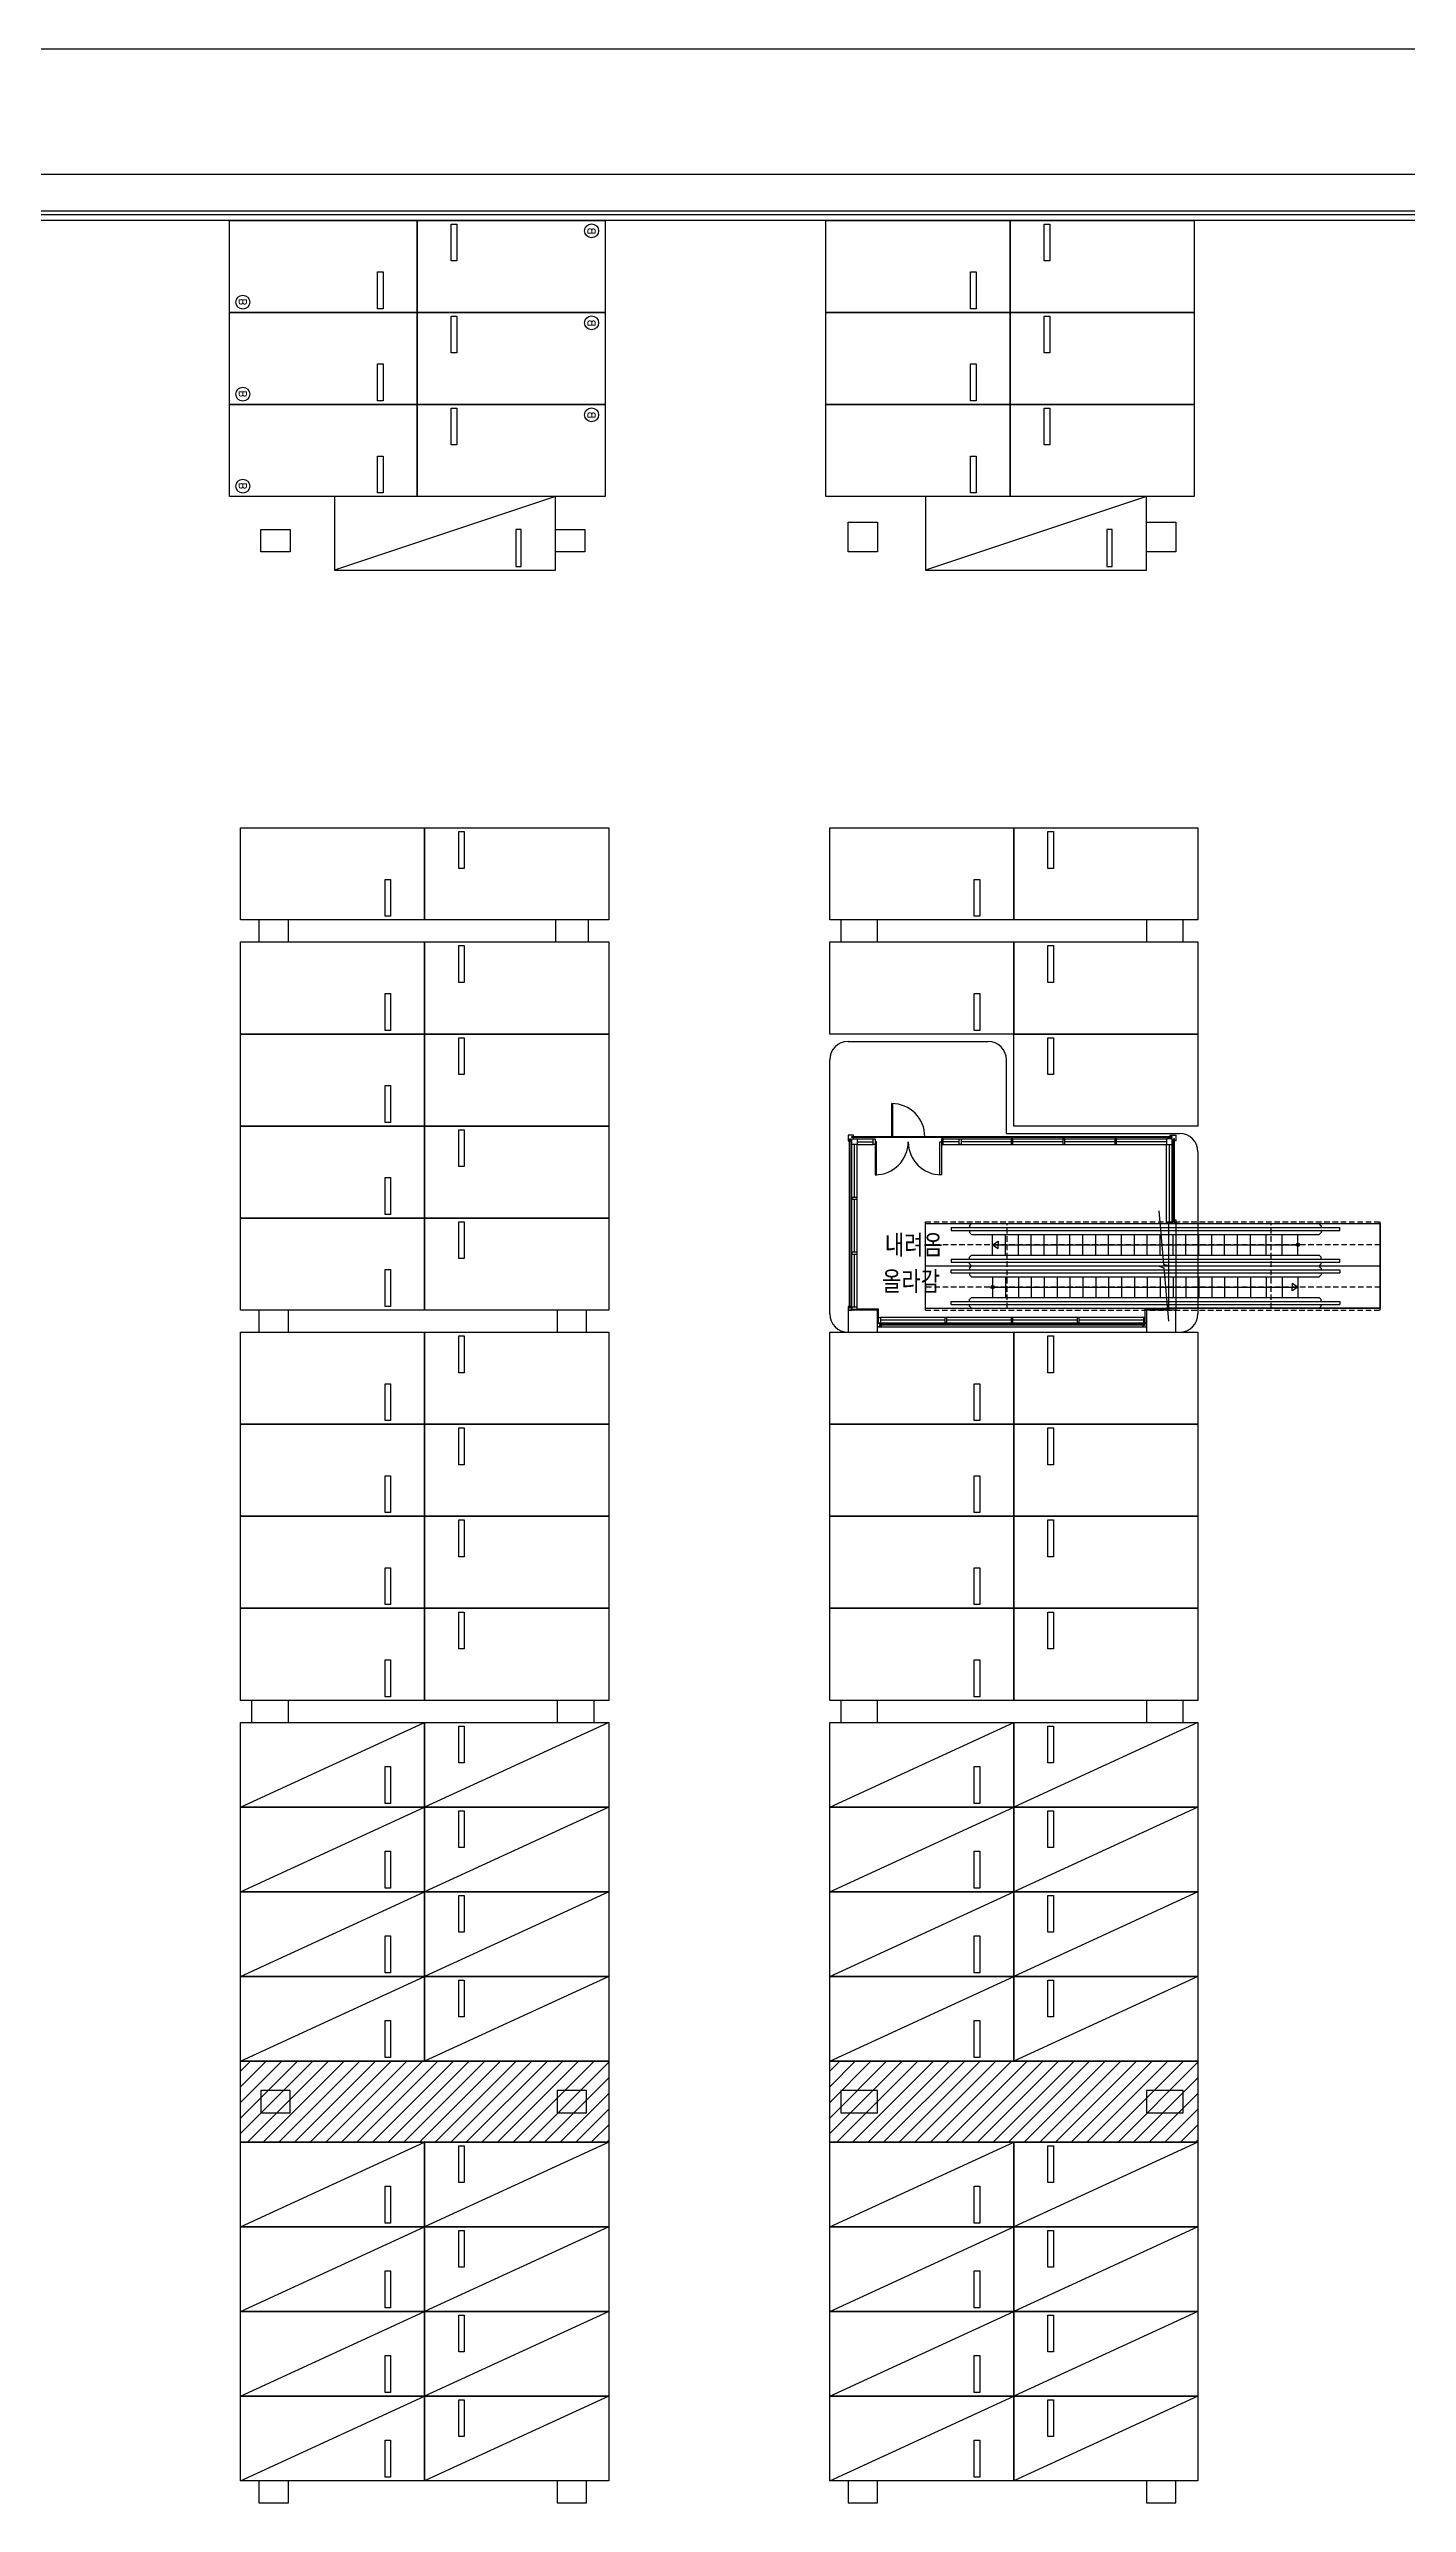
# Model space of a CAD drawing. Header units: millimetres. Extents: x -7614 to 421357, y 85218 to 341757.
# Drawn here: x 270022 to 306895, y 191627 to 258281 of the extents above; entities that cross this region are included whole.
import ezdxf
from ezdxf.enums import TextEntityAlignment as Align

# ---------------------------------------------------------------- set-up
doc = ezdxf.new("R2010")
doc.units = ezdxf.units.MM
doc.header["$LTSCALE"] = 600
doc.header["$MEASUREMENT"] = 0
doc.linetypes.add('HIDDEN2', pattern=[0.188, 0.125, -0.063])
doc.layers.add('e-plan', color=9, linetype='CONTINUOUS')
doc.styles.add('kiahn', font='romans.shx', dxfattribs={"bigfont": 'cadhs.shx'})

msp = doc.modelspace()

# ---------------------------------------------------------------- linework, layer by layer
at = {"layer": 'e-plan'}
for p, q in [((319923, 258277), (205278, 258281)), ((328920, 254877), (180670, 254877)), ((330020, 253777), (179570, 253777)), ((330170, 253627), (231220, 253627)), ((329920, 253877), (250970, 253877)), ((274920, 251127), (274920, 253627)), ((274920, 253627), (280020, 253627)), ((280020, 251127), (280020, 253627)), ((280020, 253627), (285120, 253627)), ((280020, 253627), (280020, 251127)), ((280945, 253527), (281095, 253527)), ((280945, 252527), (280945, 253527)), ((281095, 253527), (281095, 252527)), ((285120, 253627), (285120, 251127)), ((291120, 251127), (291120, 253627)), ((291120, 253627), (296120, 253627)), ((296120, 253627), (296120, 251127)), ((296120, 251127), (296120, 253627)), ((296120, 253627), (301120, 253627)), ((297045, 253527), (297195, 253527)), ((297045, 252527), (297045, 253527)), ((297195, 253527), (297195, 252527)), ((301120, 253627), (301120, 251127)), ((278945, 251227), (278945, 252227)), ((278945, 252227), (279095, 252227)), ((279095, 252227), (279095, 251227)), ((281095, 252527), (280945, 252527)), ((295045, 251227), (295045, 252227)), ((295045, 252227), (295195, 252227)), ((295195, 252227), (295195, 251227)), ((297195, 252527), (297045, 252527)), ((274920, 248627), (274920, 251127)), ((274920, 251127), (280020, 251127)), ((280020, 251127), (274920, 251127)), ((279095, 251227), (278945, 251227)), ((285120, 251127), (280020, 251127)), ((280020, 248627), (280020, 251127)), ((280020, 251127), (285120, 251127)), ((280020, 251127), (280020, 248627)), ((280945, 251027), (281095, 251027)), ((280945, 250027), (280945, 251027)), ((281095, 251027), (281095, 250027)), ((285120, 251127), (285120, 248627)), ((291120, 248627), (291120, 251127)), ((291120, 251127), (296120, 251127)), ((296120, 251127), (291120, 251127)), ((295195, 251227), (295045, 251227)), ((296120, 251127), (296120, 248627)), ((301120, 251127), (296120, 251127)), ((296120, 248627), (296120, 251127)), ((296120, 251127), (301120, 251127)), ((297045, 251027), (297195, 251027)), ((297045, 250027), (297045, 251027)), ((297195, 251027), (297195, 250027)), ((301120, 251127), (301120, 248627)), ((281095, 250027), (280945, 250027)), ((297195, 250027), (297045, 250027)), ((278945, 248727), (278945, 249727)), ((278945, 249727), (279095, 249727)), ((279095, 249727), (279095, 248727)), ((295045, 248727), (295045, 249727)), ((295045, 249727), (295195, 249727)), ((295195, 249727), (295195, 248727)), ((274920, 246127), (274920, 248627)), ((274920, 248627), (280020, 248627)), ((280020, 248627), (274920, 248627)), ((279095, 248727), (278945, 248727)), ((285120, 248627), (280020, 248627)), ((280020, 246127), (280020, 248627)), ((280020, 248627), (285120, 248627)), ((280020, 248627), (280020, 246127)), ((285120, 248627), (285120, 246127)), ((291120, 246127), (291120, 248627)), ((291120, 248627), (296120, 248627)), ((296120, 248627), (291120, 248627)), ((295195, 248727), (295045, 248727)), ((296120, 248627), (296120, 246127)), ((301120, 248627), (296120, 248627)), ((296120, 246127), (296120, 248627)), ((296120, 248627), (301120, 248627)), ((301120, 248627), (301120, 246127)), ((280945, 248527), (281095, 248527)), ((280945, 247527), (280945, 248527)), ((281095, 248527), (281095, 247527)), ((297045, 248527), (297195, 248527)), ((297045, 247527), (297045, 248527)), ((297195, 248527), (297195, 247527)), ((281095, 247527), (280945, 247527)), ((297195, 247527), (297045, 247527)), ((278945, 246227), (278945, 247227)), ((278945, 247227), (279095, 247227)), ((279095, 247227), (279095, 246227)), ((295045, 246227), (295045, 247227)), ((295045, 247227), (295195, 247227)), ((295195, 247227), (295195, 246227)), ((280020, 246127), (274920, 246127)), ((283770, 246127), (277770, 244127)), ((283770, 246127), (277770, 246127)), ((277770, 246127), (277770, 244127)), ((279095, 246227), (278945, 246227)), ((285120, 246127), (280020, 246127)), ((283770, 244127), (283770, 246127)), ((296120, 246127), (291120, 246127)), ((299820, 246127), (293820, 244127)), ((299820, 246127), (293820, 246127)), ((293820, 246127), (293820, 244127)), ((295195, 246227), (295045, 246227)), ((301120, 246127), (296120, 246127)), ((299820, 244127), (299820, 246127)), ((282845, 245227), (282695, 245227)), ((282695, 245227), (282695, 244227)), ((282845, 244227), (282845, 245227)), ((298895, 245227), (298745, 245227)), ((298745, 245227), (298745, 244227)), ((298895, 244227), (298895, 245227)), ((277770, 244127), (283770, 244127)), ((282695, 244227), (282845, 244227)), ((293820, 244127), (299820, 244127)), ((298745, 244227), (298895, 244227)), ((275220, 234627), (275220, 237127)), ((275220, 237127), (280220, 237127)), ((280220, 237127), (280220, 234627)), ((280220, 234627), (280220, 237127)), ((280220, 237127), (285220, 237127)), ((281145, 237027), (281295, 237027)), ((281145, 236027), (281145, 237027)), ((281295, 237027), (281295, 236027)), ((285220, 237127), (285220, 234627)), ((291220, 234627), (291220, 237127)), ((291220, 237127), (296220, 237127)), ((296220, 237127), (296220, 234627)), ((296220, 234627), (296220, 237127)), ((296220, 237127), (301220, 237127)), ((297145, 237027), (297295, 237027)), ((297145, 236027), (297145, 237027)), ((297295, 237027), (297295, 236027)), ((301220, 237127), (301220, 234627)), ((281295, 236027), (281145, 236027)), ((297295, 236027), (297145, 236027)), ((279145, 234727), (279145, 235727)), ((279145, 235727), (279295, 235727)), ((279295, 235727), (279295, 234727)), ((295145, 234727), (295145, 235727)), ((295145, 235727), (295295, 235727)), ((295295, 235727), (295295, 234727)), ((280220, 234627), (275220, 234627)), ((279295, 234727), (279145, 234727)), ((285220, 234627), (280220, 234627)), ((296220, 234627), (291220, 234627)), ((295295, 234727), (295145, 234727)), ((301220, 234627), (296220, 234627)), ((275220, 231527), (275220, 234027)), ((275220, 234027), (280220, 234027)), ((280220, 234027), (280220, 231527)), ((280220, 231527), (280220, 234027)), ((280220, 234027), (285220, 234027)), ((285220, 234027), (285220, 231527)), ((291220, 231527), (291220, 234027)), ((291220, 234027), (296220, 234027)), ((296220, 234027), (296220, 231527)), ((296220, 231527), (296220, 234027)), ((296220, 234027), (301220, 234027)), ((301220, 234027), (301220, 231527)), ((281145, 233927), (281295, 233927)), ((281145, 232927), (281145, 233927)), ((281295, 233927), (281295, 232927)), ((297145, 233927), (297295, 233927)), ((297145, 232927), (297145, 233927)), ((297295, 233927), (297295, 232927)), ((279145, 231627), (279145, 232627)), ((279145, 232627), (279295, 232627)), ((279295, 232627), (279295, 231627)), ((281295, 232927), (281145, 232927)), ((295145, 231627), (295145, 232627)), ((295145, 232627), (295295, 232627)), ((295295, 232627), (295295, 231627)), ((297295, 232927), (297145, 232927)), ((275220, 229027), (275220, 231527)), ((275220, 231527), (280220, 231527)), ((280220, 231527), (275220, 231527)), ((279295, 231627), (279145, 231627)), ((280220, 231527), (280220, 229027)), ((285220, 231527), (280220, 231527)), ((280220, 229027), (280220, 231527)), ((280220, 231527), (285220, 231527)), ((281145, 231427), (281295, 231427)), ((281145, 230427), (281145, 231427)), ((281295, 231427), (281295, 230427)), ((285220, 231527), (285220, 229027)), ((296220, 231527), (291220, 231527)), ((291720, 231327), (295520, 231327)), ((295295, 231627), (295145, 231627)), ((301220, 231527), (296220, 231527)), ((296220, 229027), (296220, 231527)), ((296220, 231527), (301220, 231527)), ((297145, 231427), (297295, 231427)), ((297145, 230427), (297145, 231427)), ((297295, 231427), (297295, 230427)), ((301220, 231527), (301220, 229027)), ((291220, 223927), (291220, 230827)), ((296020, 228827), (296020, 230827)), ((279145, 229127), (279145, 230127)), ((279145, 230127), (279295, 230127)), ((279295, 230127), (279295, 229127)), ((281295, 230427), (281145, 230427)), ((297295, 230427), (297145, 230427)), ((292904, 228737), (292904, 229637)), ((292904, 229637), (292924, 229637)), ((292924, 229637), (292924, 228737)), ((275220, 226527), (275220, 229027)), ((275220, 229027), (280220, 229027)), ((280220, 229027), (275220, 229027)), ((279295, 229127), (279145, 229127)), ((280220, 229027), (280220, 226527)), ((285220, 229027), (280220, 229027)), ((280220, 226527), (280220, 229027)), ((280220, 229027), (285220, 229027)), ((281145, 228927), (281295, 228927)), ((281145, 227927), (281145, 228927)), ((281295, 228927), (281295, 227927)), ((285220, 229027), (285220, 226527)), ((291720, 228777), (291720, 228627)), ((291870, 228777), (291720, 228777)), ((291720, 228627), (291755, 228627)), ((291755, 228627), (291755, 228677)), ((291755, 228677), (291785, 228677)), ((291760, 224077), (291760, 228677)), ((291780, 224077), (291780, 228677)), ((291785, 228677), (291785, 228627)), ((291785, 228627), (291820, 228627)), ((291820, 228712), (291820, 228742)), ((291820, 228742), (291870, 228742)), ((300520, 228737), (291820, 228737)), ((300520, 228717), (291820, 228717)), ((291870, 228712), (291820, 228712)), ((291820, 228527), (291820, 228677)), ((291820, 228677), (291970, 228677)), ((291820, 228627), (291820, 228677)), ((291820, 228677), (291870, 228677)), ((291870, 228742), (291870, 228777)), ((291870, 228677), (291870, 228712)), ((291970, 228677), (292404, 228677)), ((291970, 228677), (291970, 228527)), ((292404, 228527), (292404, 228677)), ((292404, 228677), (292454, 228677)), ((292454, 228677), (292454, 228527)), ((292924, 228737), (292904, 228737)), ((294254, 228677), (294254, 228527)), ((294304, 228677), (294254, 228677)), ((294304, 228677), (300370, 228677)), ((294304, 228527), (294304, 228677)), ((294737, 228527), (294737, 228677)), ((294737, 228677), (294787, 228677)), ((294787, 228677), (294787, 228527)), ((296020, 228827), (300720, 228827)), ((296145, 228677), (296145, 228527)), ((296195, 228677), (296145, 228677)), ((296195, 228527), (296195, 228677)), ((301220, 229027), (296220, 229027)), ((297554, 228677), (297554, 228527)), ((297604, 228677), (297554, 228677)), ((297604, 228527), (297604, 228677)), ((298962, 228677), (298962, 228527)), ((299012, 228677), (298962, 228677)), ((299012, 228527), (299012, 228677)), ((300370, 228677), (300370, 228527)), ((300520, 228677), (300370, 228677)), ((300470, 228742), (300470, 228777)), ((300470, 228777), (300620, 228777)), ((300520, 228742), (300470, 228742)), ((300470, 228677), (300470, 228712)), ((300470, 228712), (300520, 228712)), ((300520, 228677), (300470, 228677)), ((300520, 228712), (300520, 228742)), ((300520, 228527), (300520, 228677)), ((300520, 228627), (300520, 228677)), ((300555, 228627), (300520, 228627)), ((300585, 228677), (300555, 228677)), ((300555, 228677), (300555, 228627)), ((300560, 226427), (300560, 228677)), ((300580, 226427), (300580, 228677)), ((300585, 228627), (300585, 228677)), ((300620, 228627), (300585, 228627)), ((300620, 228777), (300620, 228627)), ((291820, 224107), (291820, 228527)), ((291970, 228527), (291820, 228527)), ((291895, 227087), (291895, 228527)), ((291970, 228602), (292404, 228602)), ((291970, 228527), (292404, 228527)), ((291970, 224107), (291970, 228527)), ((292454, 228527), (292404, 228527)), ((292454, 228602), (292454, 227702)), ((292494, 228602), (292454, 228602)), ((292494, 227702), (292494, 228602)), ((294214, 227702), (294214, 228602)), ((294214, 228602), (294254, 228602)), ((294254, 228602), (294254, 227702)), ((294254, 228527), (294304, 228527)), ((294737, 228602), (294304, 228602)), ((294304, 228527), (300370, 228527)), ((294787, 228527), (294737, 228527)), ((296145, 228602), (294787, 228602)), ((296145, 228527), (296195, 228527)), ((297554, 228602), (296195, 228602)), ((297554, 228527), (297604, 228527)), ((298962, 228602), (297604, 228602)), ((298962, 228527), (299012, 228527)), ((300370, 228602), (299012, 228602)), ((300370, 226377), (300370, 228527)), ((300370, 228527), (300520, 228527)), ((300445, 226427), (300445, 228527)), ((300520, 226377), (300520, 228527)), ((301220, 228327), (301220, 223927)), ((279145, 226627), (279145, 227627)), ((279145, 227627), (279295, 227627)), ((279295, 227627), (279295, 226627)), ((281295, 227927), (281145, 227927)), ((292454, 227702), (292494, 227702)), ((294254, 227702), (294214, 227702)), ((279295, 226627), (279145, 226627)), ((291970, 227087), (291820, 227087)), ((291820, 227087), (291820, 227037)), ((291820, 227037), (291970, 227037)), ((291895, 225597), (291895, 227037)), ((291970, 227037), (291970, 227087)), ((300155, 226727), (300282, 225272)), ((275220, 224027), (275220, 226527)), ((275220, 226527), (280220, 226527)), ((280220, 226527), (275220, 226527)), ((280220, 226527), (280220, 224027)), ((285220, 226527), (280220, 226527)), ((280220, 224027), (280220, 226527)), ((280220, 226527), (285220, 226527)), ((281145, 226427), (281295, 226427)), ((281145, 225427), (281145, 226427)), ((281295, 226427), (281295, 225427)), ((285220, 226527), (285220, 224027)), ((293820, 226377), (306170, 226377)), ((293820, 224077), (293820, 226377)), ((294515, 226274), (294515, 226194)), ((294515, 226274), (305070, 226274)), ((294515, 226194), (305070, 226194)), ((295015, 226317), (295075, 226377)), ((295015, 226317), (295015, 226274)), ((295015, 226194), (295015, 226139)), ((295015, 226139), (295075, 226079)), ((295075, 226079), (304510, 226079)), ((295645, 225524), (295645, 226079)), ((295995, 225524), (295995, 226079)), ((296345, 225524), (296345, 226079)), ((296695, 225524), (296695, 226079)), ((297045, 225524), (297045, 226079)), ((297395, 225524), (297395, 226079)), ((297745, 225524), (297745, 226079)), ((298095, 225524), (298095, 226079)), ((298445, 225524), (298445, 226079)), ((298795, 225524), (298795, 226079)), ((299145, 225524), (299145, 226079)), ((299495, 225524), (299495, 226079)), ((299845, 225524), (299845, 226079)), ((300185, 226377), (306170, 226377)), ((300195, 225524), (300195, 226079)), ((300370, 226377), (300370, 226427)), ((300370, 226427), (300520, 226427)), ((300520, 226377), (300370, 226377)), ((300420, 226377), (300420, 224027)), ((300420, 226377), (300620, 226377)), ((300520, 226377), (300520, 226477)), ((300520, 226477), (300555, 226477)), ((300520, 226427), (300520, 226377)), ((300620, 226377), (300520, 226377)), ((300545, 225524), (300545, 226079)), ((300555, 226477), (300555, 226427)), ((300555, 226427), (300585, 226427)), ((300585, 226427), (300585, 226477)), ((300585, 226477), (300620, 226477)), ((300620, 226477), (300620, 226377)), ((300620, 226377), (300620, 224027)), ((300895, 225524), (300895, 226079)), ((301245, 225524), (301245, 226079)), ((301595, 225524), (301595, 226079)), ((301945, 225524), (301945, 226079)), ((302295, 225524), (302295, 226079)), ((302645, 225524), (302645, 226079)), ((303074, 225524), (303074, 226079)), ((303504, 225524), (303504, 226079)), ((303934, 225524), (303934, 226079)), ((304570, 226317), (304510, 226377)), ((304570, 226139), (304510, 226079)), ((304570, 226317), (304570, 226274)), ((304570, 226194), (304570, 226139)), ((305070, 226194), (305070, 226274)), ((306170, 226377), (306170, 224077)), ((306170, 224077), (306170, 226377)), ((281295, 225427), (281145, 225427)), ((291970, 225597), (291820, 225597)), ((291820, 225597), (291820, 225547)), ((291820, 225547), (291970, 225547)), ((291895, 224107), (291895, 225547)), ((291970, 225547), (291970, 225597)), ((294515, 225409), (305070, 225409)), ((294515, 225409), (294515, 225329)), ((294515, 225329), (305070, 225329)), ((295015, 225464), (295075, 225524)), ((295015, 225409), (295015, 225464)), ((295015, 225287), (295015, 225329)), ((295075, 225524), (304510, 225524)), ((295645, 225802), (295795, 225901)), ((295645, 225802), (303934, 225802)), ((295645, 225802), (295795, 225702)), ((295795, 225901), (295795, 225802)), ((295795, 225702), (295795, 225802)), ((304570, 225464), (304510, 225524)), ((304570, 225409), (304570, 225464)), ((304570, 225287), (304570, 225329)), ((305070, 225329), (305070, 225409)), ((279145, 224127), (279145, 225127)), ((279145, 225127), (279295, 225127)), ((279295, 225127), (279295, 224127)), ((293820, 225227), (306170, 225227)), ((294515, 225044), (294515, 225124)), ((294515, 225124), (305070, 225124)), ((294515, 225044), (305070, 225044)), ((295015, 225287), (295075, 225227)), ((295015, 225167), (295075, 225227)), ((295015, 225167), (295015, 225124)), ((295015, 225044), (295015, 224989)), ((295015, 224989), (295075, 224929)), ((295075, 224929), (304510, 224929)), ((295645, 224929), (295645, 224374)), ((295645, 224652), (303934, 224652)), ((295995, 224929), (295995, 224374)), ((296345, 224929), (296345, 224374)), ((296695, 224929), (296695, 224374)), ((297045, 224929), (297045, 224374)), ((297395, 224929), (297395, 224374)), ((297745, 224929), (297745, 224374)), ((298095, 224929), (298095, 224374)), ((298445, 224929), (298445, 224374)), ((298795, 224929), (298795, 224374)), ((299145, 224929), (299145, 224374)), ((299495, 224929), (299495, 224374)), ((299845, 224929), (299845, 224374)), ((300406, 225236), (300166, 225217)), ((300166, 225217), (300291, 225173)), ((300195, 224929), (300195, 224374)), ((300282, 225272), (300406, 225236)), ((300291, 225173), (300417, 223727)), ((300545, 224929), (300545, 224374)), ((300895, 224929), (300895, 224374)), ((301245, 224929), (301245, 224374)), ((301595, 224929), (301595, 224374)), ((301945, 224929), (301945, 224374)), ((302295, 224929), (302295, 224374)), ((302645, 224929), (302645, 224374)), ((303074, 224929), (303074, 224374)), ((303504, 224929), (303504, 224374)), ((303934, 224652), (303783, 224751)), ((303783, 224751), (303783, 224652)), ((303934, 224652), (303783, 224552)), ((303783, 224552), (303783, 224652)), ((303934, 224929), (303934, 224374)), ((304570, 225287), (304510, 225227)), ((304570, 225167), (304510, 225227)), ((304570, 224989), (304510, 224929)), ((304570, 225167), (304570, 225124)), ((304570, 225044), (304570, 224989)), ((305070, 225124), (305070, 225044)), ((280220, 224027), (275220, 224027)), ((279295, 224127), (279145, 224127)), ((285220, 224027), (280220, 224027)), ((291755, 224127), (291720, 224127)), ((291720, 224127), (291720, 224027)), ((291720, 224027), (291820, 224027)), ((291755, 224077), (291755, 224127)), ((291785, 224077), (291755, 224077)), ((291785, 224127), (291785, 224077)), ((291820, 224127), (291785, 224127)), ((291820, 224027), (291820, 224127)), ((291970, 224107), (291820, 224107)), ((291820, 224107), (291820, 224057)), ((291820, 224057), (291970, 224057)), ((291970, 224057), (291970, 224107)), ((292550, 224057), (291970, 224057)), ((292550, 223827), (292550, 224057)), ((293820, 224077), (306170, 224077)), ((294515, 224179), (294515, 224259)), ((294515, 224259), (305070, 224259)), ((294515, 224179), (305070, 224179)), ((295015, 224314), (295075, 224374)), ((295015, 224259), (295015, 224314)), ((295015, 224137), (295015, 224179)), ((295015, 224137), (295075, 224077)), ((295075, 224374), (304510, 224374)), ((299790, 223827), (299790, 224057)), ((300370, 224057), (299790, 224057)), ((306170, 224077), (300387, 224077)), ((304570, 224314), (304510, 224374)), ((304570, 224137), (304510, 224077)), ((304570, 224259), (304570, 224314)), ((304570, 224137), (304570, 224179)), ((305070, 224259), (305070, 224179)), ((275220, 220927), (275220, 223427)), ((275220, 223427), (280220, 223427)), ((280220, 223427), (280220, 220927)), ((280220, 220927), (280220, 223427)), ((280220, 223427), (285220, 223427)), ((281145, 223327), (281295, 223327)), ((281145, 222327), (281145, 223327)), ((281295, 223327), (281295, 222327)), ((285220, 223427), (285220, 220927)), ((291220, 220927), (291220, 223427)), ((291220, 223427), (296220, 223427)), ((291720, 223427), (300720, 223427)), ((292520, 223577), (292520, 223677)), ((292520, 223677), (292620, 223677)), ((292520, 223577), (299820, 223577)), ((292620, 223577), (292520, 223577)), ((292550, 223677), (292550, 223827)), ((292550, 223827), (292600, 223827)), ((292600, 223677), (292550, 223677)), ((292620, 223642), (292570, 223642)), ((292570, 223642), (292570, 223612)), ((299770, 223637), (292570, 223637)), ((299770, 223617), (292570, 223617)), ((292570, 223612), (292620, 223612)), ((299740, 223827), (292600, 223827)), ((292600, 223827), (292600, 223677)), ((294348, 223752), (292600, 223752)), ((299740, 223677), (292600, 223677)), ((292620, 223677), (292620, 223642)), ((292620, 223612), (292620, 223577)), ((294398, 223827), (294348, 223827)), ((294348, 223827), (294348, 223677)), ((294348, 223677), (294398, 223677)), ((294398, 223677), (294398, 223827)), ((296145, 223752), (294398, 223752)), ((296195, 223827), (296145, 223827)), ((296145, 223827), (296145, 223677)), ((296145, 223677), (296195, 223677)), ((296195, 223677), (296195, 223827)), ((297943, 223752), (296195, 223752)), ((296220, 223427), (296220, 220927)), ((296220, 220927), (296220, 223427)), ((296220, 223427), (301220, 223427)), ((297145, 223327), (297295, 223327)), ((297145, 222327), (297145, 223327)), ((297295, 223327), (297295, 222327)), ((297993, 223827), (297943, 223827)), ((297943, 223827), (297943, 223677)), ((297943, 223677), (297993, 223677)), ((297993, 223677), (297993, 223827)), ((299740, 223752), (297993, 223752)), ((299820, 223677), (299720, 223677)), ((299720, 223677), (299720, 223642)), ((299720, 223642), (299770, 223642)), ((299770, 223612), (299720, 223612)), ((299720, 223612), (299720, 223577)), ((299720, 223577), (299820, 223577)), ((299790, 223827), (299740, 223827)), ((299740, 223827), (299740, 223677)), ((299740, 223677), (299790, 223677)), ((299770, 223642), (299770, 223612)), ((299790, 223677), (299790, 223827)), ((299820, 223577), (299820, 223677)), ((301220, 223427), (301220, 220927)), ((279145, 221027), (279145, 222027)), ((279145, 222027), (279295, 222027)), ((279295, 222027), (279295, 221027)), ((281295, 222327), (281145, 222327)), ((295145, 221027), (295145, 222027)), ((295145, 222027), (295295, 222027)), ((295295, 222027), (295295, 221027)), ((297295, 222327), (297145, 222327)), ((275220, 218427), (275220, 220927)), ((275220, 220927), (280220, 220927)), ((280220, 220927), (275220, 220927)), ((279295, 221027), (279145, 221027)), ((280220, 220927), (280220, 218427)), ((285220, 220927), (280220, 220927)), ((280220, 218427), (280220, 220927)), ((280220, 220927), (285220, 220927)), ((281145, 220827), (281295, 220827)), ((281145, 219827), (281145, 220827)), ((281295, 220827), (281295, 219827)), ((285220, 220927), (285220, 218427)), ((296220, 220927), (291220, 220927)), ((291220, 218427), (291220, 220927)), ((291220, 220927), (296220, 220927)), ((295295, 221027), (295145, 221027)), ((296220, 220927), (296220, 218427)), ((301220, 220927), (296220, 220927)), ((296220, 218427), (296220, 220927)), ((296220, 220927), (301220, 220927)), ((297145, 220827), (297295, 220827)), ((297145, 219827), (297145, 220827)), ((297295, 220827), (297295, 219827)), ((301220, 220927), (301220, 218427)), ((279145, 218527), (279145, 219527)), ((279145, 219527), (279295, 219527)), ((279295, 219527), (279295, 218527)), ((281295, 219827), (281145, 219827)), ((295145, 218527), (295145, 219527)), ((295145, 219527), (295295, 219527)), ((295295, 219527), (295295, 218527)), ((297295, 219827), (297145, 219827)), ((275220, 215927), (275220, 218427)), ((275220, 218427), (280220, 218427)), ((280220, 218427), (275220, 218427)), ((279295, 218527), (279145, 218527)), ((280220, 218427), (280220, 215927)), ((285220, 218427), (280220, 218427)), ((280220, 215927), (280220, 218427)), ((280220, 218427), (285220, 218427)), ((281145, 218327), (281295, 218327)), ((281145, 217327), (281145, 218327)), ((281295, 218327), (281295, 217327)), ((285220, 218427), (285220, 215927)), ((296220, 218427), (291220, 218427)), ((291220, 215927), (291220, 218427)), ((291220, 218427), (296220, 218427)), ((295295, 218527), (295145, 218527)), ((296220, 218427), (296220, 215927)), ((301220, 218427), (296220, 218427)), ((296220, 215927), (296220, 218427)), ((296220, 218427), (301220, 218427)), ((297145, 218327), (297295, 218327)), ((297145, 217327), (297145, 218327)), ((297295, 218327), (297295, 217327)), ((301220, 218427), (301220, 215927)), ((281295, 217327), (281145, 217327)), ((297295, 217327), (297145, 217327)), ((279145, 216027), (279145, 217027)), ((279145, 217027), (279295, 217027)), ((279295, 217027), (279295, 216027)), ((295145, 216027), (295145, 217027)), ((295145, 217027), (295295, 217027)), ((295295, 217027), (295295, 216027)), ((279295, 216027), (279145, 216027)), ((295295, 216027), (295145, 216027)), ((275220, 213427), (275220, 215927)), ((275220, 215927), (280220, 215927)), ((280220, 215927), (275220, 215927)), ((280220, 215927), (280220, 213427)), ((285220, 215927), (280220, 215927)), ((280220, 213427), (280220, 215927)), ((280220, 215927), (285220, 215927)), ((281145, 215827), (281295, 215827)), ((281145, 214827), (281145, 215827)), ((281295, 215827), (281295, 214827)), ((285220, 215927), (285220, 213427)), ((296220, 215927), (291220, 215927)), ((291220, 213427), (291220, 215927)), ((291220, 215927), (296220, 215927)), ((296220, 215927), (296220, 213427)), ((301220, 215927), (296220, 215927)), ((296220, 213427), (296220, 215927)), ((296220, 215927), (301220, 215927)), ((297145, 215827), (297295, 215827)), ((297145, 214827), (297145, 215827)), ((297295, 215827), (297295, 214827)), ((301220, 215927), (301220, 213427)), ((281295, 214827), (281145, 214827)), ((297295, 214827), (297145, 214827)), ((279145, 213527), (279145, 214527)), ((279145, 214527), (279295, 214527)), ((279295, 214527), (279295, 213527)), ((295145, 213527), (295145, 214527)), ((295145, 214527), (295295, 214527)), ((295295, 214527), (295295, 213527)), ((280220, 213427), (275220, 213427)), ((279295, 213527), (279145, 213527)), ((285220, 213427), (280220, 213427)), ((296220, 213427), (291220, 213427)), ((295295, 213527), (295145, 213527)), ((301220, 213427), (296220, 213427)), ((275220, 210527), (280220, 212827)), ((275220, 210527), (275220, 212827)), ((275220, 212827), (280220, 212827)), ((285220, 212827), (280220, 210527)), ((280220, 212827), (280220, 210527)), ((280220, 210527), (280220, 212827)), ((280220, 212827), (285220, 212827)), ((281145, 212727), (281295, 212727)), ((281145, 211727), (281145, 212727)), ((281295, 212727), (281295, 211727)), ((285220, 212827), (285220, 210527)), ((291220, 210527), (296220, 212827)), ((291220, 210527), (291220, 212827)), ((291220, 212827), (296220, 212827)), ((301220, 212827), (296220, 210527)), ((296220, 212827), (296220, 210527)), ((296220, 210527), (296220, 212827)), ((296220, 212827), (301220, 212827)), ((297145, 212727), (297295, 212727)), ((297145, 211727), (297145, 212727)), ((297295, 212727), (297295, 211727)), ((301220, 212827), (301220, 210527)), ((279145, 210627), (279145, 211627)), ((279145, 211627), (279295, 211627)), ((279295, 211627), (279295, 210627)), ((281295, 211727), (281145, 211727)), ((295145, 210627), (295145, 211627)), ((295145, 211627), (295295, 211627)), ((295295, 211627), (295295, 210627)), ((297295, 211727), (297145, 211727)), ((275220, 208227), (280220, 210527)), ((275220, 208227), (275220, 210527)), ((275220, 210527), (280220, 210527)), ((280220, 210527), (275220, 210527)), ((279295, 210627), (279145, 210627)), ((285220, 210527), (280220, 208227)), ((280220, 210527), (280220, 208227)), ((280220, 208227), (280220, 210527)), ((280220, 210527), (285220, 210527)), ((285220, 210527), (280220, 210527)), ((281145, 210427), (281295, 210427)), ((281145, 209427), (281145, 210427)), ((281295, 210427), (281295, 209427)), ((285220, 210527), (285220, 208227)), ((291220, 208227), (296220, 210527)), ((291220, 208227), (291220, 210527)), ((291220, 210527), (296220, 210527)), ((296220, 210527), (291220, 210527)), ((295295, 210627), (295145, 210627)), ((301220, 210527), (296220, 208227)), ((296220, 210527), (296220, 208227)), ((296220, 208227), (296220, 210527)), ((296220, 210527), (301220, 210527)), ((301220, 210527), (296220, 210527)), ((297145, 210427), (297295, 210427)), ((297145, 209427), (297145, 210427)), ((297295, 210427), (297295, 209427)), ((301220, 210527), (301220, 208227)), ((279145, 208327), (279145, 209327)), ((279145, 209327), (279295, 209327)), ((279295, 209327), (279295, 208327)), ((281295, 209427), (281145, 209427)), ((295145, 208327), (295145, 209327)), ((295145, 209327), (295295, 209327)), ((295295, 209327), (295295, 208327)), ((297295, 209427), (297145, 209427)), ((275220, 205927), (280220, 208227)), ((275220, 205927), (275220, 208227)), ((275220, 208227), (280220, 208227)), ((280220, 208227), (275220, 208227)), ((279295, 208327), (279145, 208327)), ((285220, 208227), (280220, 205927)), ((280220, 208227), (280220, 205927)), ((280220, 205927), (280220, 208227)), ((280220, 208227), (285220, 208227)), ((285220, 208227), (280220, 208227)), ((281145, 208127), (281295, 208127)), ((281145, 207127), (281145, 208127)), ((281295, 208127), (281295, 207127)), ((285220, 208227), (285220, 205927)), ((291220, 205927), (296220, 208227)), ((291220, 205927), (291220, 208227)), ((291220, 208227), (296220, 208227)), ((296220, 208227), (291220, 208227)), ((295295, 208327), (295145, 208327)), ((301220, 208227), (296220, 205927)), ((296220, 208227), (296220, 205927)), ((296220, 205927), (296220, 208227)), ((296220, 208227), (301220, 208227)), ((301220, 208227), (296220, 208227)), ((297145, 208127), (297295, 208127)), ((297145, 207127), (297145, 208127)), ((297295, 208127), (297295, 207127)), ((301220, 208227), (301220, 205927)), ((279145, 206027), (279145, 207027)), ((279145, 207027), (279295, 207027)), ((279295, 207027), (279295, 206027)), ((281295, 207127), (281145, 207127)), ((295145, 206027), (295145, 207027)), ((295145, 207027), (295295, 207027)), ((295295, 207027), (295295, 206027)), ((297295, 207127), (297145, 207127)), ((279295, 206027), (279145, 206027)), ((295295, 206027), (295145, 206027)), ((275220, 203627), (280220, 205927)), ((275220, 203627), (275220, 205927)), ((275220, 205927), (280220, 205927)), ((280220, 205927), (275220, 205927)), ((285220, 205927), (280220, 203627)), ((280220, 205927), (280220, 203627)), ((280220, 203627), (280220, 205927)), ((280220, 205927), (285220, 205927)), ((285220, 205927), (280220, 205927)), ((281145, 205827), (281295, 205827)), ((281145, 204827), (281145, 205827)), ((281295, 205827), (281295, 204827)), ((285220, 205927), (285220, 203627)), ((291220, 203627), (296220, 205927)), ((291220, 203627), (291220, 205927)), ((291220, 205927), (296220, 205927)), ((296220, 205927), (291220, 205927)), ((301220, 205927), (296220, 203627)), ((296220, 205927), (296220, 203627)), ((296220, 203627), (296220, 205927)), ((296220, 205927), (301220, 205927)), ((301220, 205927), (296220, 205927)), ((297145, 205827), (297295, 205827)), ((297145, 204827), (297145, 205827)), ((297295, 205827), (297295, 204827)), ((301220, 205927), (301220, 203627)), ((279145, 203727), (279145, 204727)), ((279145, 204727), (279295, 204727)), ((279295, 204727), (279295, 203727)), ((281295, 204827), (281145, 204827)), ((295145, 203727), (295145, 204727)), ((295145, 204727), (295295, 204727)), ((295295, 204727), (295295, 203727)), ((297295, 204827), (297145, 204827)), ((275220, 203627), (285220, 203627)), ((275220, 201427), (275220, 203627)), ((275220, 203355), (275492, 203627)), ((275220, 202931), (275916, 203627)), ((275220, 202507), (276341, 203627)), ((275220, 202082), (276765, 203627)), ((275220, 201658), (277189, 203627)), ((280220, 203627), (275220, 203627)), ((275413, 201427), (277613, 203627)), ((275838, 201427), (278038, 203627)), ((276262, 201427), (278462, 203627)), ((276686, 201427), (278886, 203627)), ((277110, 201427), (279310, 203627)), ((277535, 201427), (279735, 203627)), ((277959, 201427), (280159, 203627)), ((278383, 201427), (280583, 203627)), ((278807, 201427), (281007, 203627)), ((279295, 203727), (279145, 203727)), ((279232, 201427), (281432, 203627)), ((279656, 201427), (281856, 203627)), ((280080, 201427), (282280, 203627)), ((285220, 203627), (280220, 203627)), ((280504, 201427), (282704, 203627)), ((280929, 201427), (283129, 203627)), ((281353, 201427), (283553, 203627)), ((281777, 201427), (283977, 203627)), ((282202, 201427), (284402, 203627)), ((282626, 201427), (284826, 203627)), ((283050, 201427), (285220, 203597)), ((285220, 203627), (285220, 201427)), ((291220, 203627), (301220, 203627)), ((291220, 201427), (291220, 203627)), ((291220, 203355), (291492, 203627)), ((291220, 202931), (291916, 203627)), ((291220, 202507), (292341, 203627)), ((291220, 202082), (292765, 203627)), ((291220, 201658), (293189, 203627)), ((296220, 203627), (291220, 203627)), ((291413, 201427), (293613, 203627)), ((291838, 201427), (294038, 203627)), ((292262, 201427), (294462, 203627)), ((292686, 201427), (294886, 203627)), ((293110, 201427), (295310, 203627)), ((293535, 201427), (295735, 203627)), ((293959, 201427), (296159, 203627)), ((294383, 201427), (296583, 203627)), ((294807, 201427), (297007, 203627)), ((295295, 203727), (295145, 203727)), ((295232, 201427), (297432, 203627)), ((295656, 201427), (297856, 203627)), ((296080, 201427), (298280, 203627)), ((301220, 203627), (296220, 203627)), ((296504, 201427), (298704, 203627)), ((296929, 201427), (299129, 203627)), ((297353, 201427), (299553, 203627)), ((297777, 201427), (299977, 203627)), ((298202, 201427), (300402, 203627)), ((298626, 201427), (300826, 203627)), ((299050, 201427), (301220, 203597)), ((301220, 203627), (301220, 201427)), ((283474, 201427), (285220, 203173)), ((283899, 201427), (285220, 202748)), ((299474, 201427), (301220, 203173)), ((299899, 201427), (301220, 202748)), ((284323, 201427), (285220, 202324)), ((300323, 201427), (301220, 202324)), ((285220, 201427), (275220, 201427)), ((275220, 199127), (280220, 201427)), ((275220, 199127), (275220, 201427)), ((275220, 201427), (280220, 201427)), ((285220, 201427), (280220, 199127)), ((280220, 201427), (280220, 199127)), ((280220, 199127), (280220, 201427)), ((280220, 201427), (285220, 201427)), ((281145, 201327), (281295, 201327)), ((281145, 200327), (281145, 201327)), ((281295, 201327), (281295, 200327)), ((284747, 201427), (285220, 201900)), ((285171, 201427), (285220, 201476)), ((285220, 201427), (285220, 199127)), ((301220, 201427), (291220, 201427)), ((291220, 199127), (296220, 201427)), ((291220, 199127), (291220, 201427)), ((291220, 201427), (296220, 201427)), ((301220, 201427), (296220, 199127)), ((296220, 201427), (296220, 199127)), ((296220, 199127), (296220, 201427)), ((296220, 201427), (301220, 201427)), ((297145, 201327), (297295, 201327)), ((297145, 200327), (297145, 201327)), ((297295, 201327), (297295, 200327)), ((300747, 201427), (301220, 201900)), ((301171, 201427), (301220, 201476)), ((301220, 201427), (301220, 199127)), ((279145, 199227), (279145, 200227)), ((279145, 200227), (279295, 200227)), ((279295, 200227), (279295, 199227)), ((281295, 200327), (281145, 200327)), ((295145, 199227), (295145, 200227)), ((295145, 200227), (295295, 200227)), ((295295, 200227), (295295, 199227)), ((297295, 200327), (297145, 200327)), ((275220, 196827), (280220, 199127)), ((275220, 196827), (275220, 199127)), ((275220, 199127), (280220, 199127)), ((280220, 199127), (275220, 199127)), ((279295, 199227), (279145, 199227)), ((285220, 199127), (280220, 196827)), ((280220, 199127), (280220, 196827)), ((280220, 196827), (280220, 199127)), ((280220, 199127), (285220, 199127)), ((285220, 199127), (280220, 199127)), ((281145, 199027), (281295, 199027)), ((281145, 198027), (281145, 199027)), ((281295, 199027), (281295, 198027)), ((285220, 199127), (285220, 196827)), ((291220, 196827), (296220, 199127)), ((291220, 196827), (291220, 199127)), ((291220, 199127), (296220, 199127)), ((296220, 199127), (291220, 199127)), ((295295, 199227), (295145, 199227)), ((301220, 199127), (296220, 196827)), ((296220, 199127), (296220, 196827)), ((296220, 196827), (296220, 199127)), ((296220, 199127), (301220, 199127)), ((301220, 199127), (296220, 199127)), ((297145, 199027), (297295, 199027)), ((297145, 198027), (297145, 199027)), ((297295, 199027), (297295, 198027)), ((301220, 199127), (301220, 196827)), ((281295, 198027), (281145, 198027)), ((297295, 198027), (297145, 198027)), ((279145, 196927), (279145, 197927)), ((279145, 197927), (279295, 197927)), ((279295, 197927), (279295, 196927)), ((295145, 196927), (295145, 197927)), ((295145, 197927), (295295, 197927)), ((295295, 197927), (295295, 196927)), ((275220, 194527), (280220, 196827)), ((275220, 194527), (275220, 196827)), ((275220, 196827), (280220, 196827)), ((280220, 196827), (275220, 196827)), ((279295, 196927), (279145, 196927)), ((285220, 196827), (280220, 194527)), ((280220, 196827), (280220, 194527)), ((280220, 194527), (280220, 196827)), ((280220, 196827), (285220, 196827)), ((285220, 196827), (280220, 196827)), ((281145, 196727), (281295, 196727)), ((281145, 195727), (281145, 196727)), ((281295, 196727), (281295, 195727)), ((285220, 196827), (285220, 194527)), ((291220, 194527), (296220, 196827)), ((291220, 194527), (291220, 196827)), ((291220, 196827), (296220, 196827)), ((296220, 196827), (291220, 196827)), ((295295, 196927), (295145, 196927)), ((301220, 196827), (296220, 194527)), ((296220, 196827), (296220, 194527)), ((296220, 194527), (296220, 196827)), ((296220, 196827), (301220, 196827)), ((301220, 196827), (296220, 196827)), ((297145, 196727), (297295, 196727)), ((297145, 195727), (297145, 196727)), ((297295, 196727), (297295, 195727)), ((301220, 196827), (301220, 194527)), ((279145, 194627), (279145, 195627)), ((279145, 195627), (279295, 195627)), ((279295, 195627), (279295, 194627)), ((281295, 195727), (281145, 195727)), ((295145, 194627), (295145, 195627)), ((295145, 195627), (295295, 195627)), ((295295, 195627), (295295, 194627)), ((297295, 195727), (297145, 195727)), ((275220, 192227), (280220, 194527)), ((275220, 192227), (275220, 194527)), ((275220, 194527), (280220, 194527)), ((280220, 194527), (275220, 194527)), ((279295, 194627), (279145, 194627)), ((285220, 194527), (280220, 192227)), ((280220, 194527), (280220, 192227)), ((280220, 192227), (280220, 194527)), ((280220, 194527), (285220, 194527)), ((285220, 194527), (280220, 194527)), ((281145, 194427), (281295, 194427)), ((281145, 193427), (281145, 194427)), ((281295, 194427), (281295, 193427)), ((285220, 194527), (285220, 192227)), ((291220, 192227), (296220, 194527)), ((291220, 192227), (291220, 194527)), ((291220, 194527), (296220, 194527)), ((296220, 194527), (291220, 194527)), ((295295, 194627), (295145, 194627)), ((301220, 194527), (296220, 192227)), ((296220, 194527), (296220, 192227)), ((296220, 192227), (296220, 194527)), ((296220, 194527), (301220, 194527)), ((301220, 194527), (296220, 194527)), ((297145, 194427), (297295, 194427)), ((297145, 193427), (297145, 194427)), ((297295, 194427), (297295, 193427)), ((301220, 194527), (301220, 192227)), ((279145, 192327), (279145, 193327)), ((279145, 193327), (279295, 193327)), ((279295, 193327), (279295, 192327)), ((281295, 193427), (281145, 193427)), ((295145, 192327), (295145, 193327)), ((295145, 193327), (295295, 193327)), ((295295, 193327), (295295, 192327)), ((297295, 193427), (297145, 193427)), ((280220, 192227), (275220, 192227)), ((279295, 192327), (279145, 192327)), ((285220, 192227), (280220, 192227)), ((296220, 192227), (291220, 192227)), ((295295, 192327), (295145, 192327)), ((301220, 192227), (296220, 192227))]:
    msp.add_line(p, q, dxfattribs=at)
at = {"layer": 'e-plan', "ltscale": 0.5}
for p, q in [((291720, 245427), (292520, 245427)), ((291720, 244627), (291720, 245427)), ((292520, 245427), (292520, 244627)), ((299820, 245427), (300620, 245427)), ((299820, 244627), (299820, 245427)), ((300620, 245427), (300620, 244627)), ((275770, 245227), (276570, 245227)), ((275770, 244627), (275770, 245227)), ((276570, 244627), (275770, 244627)), ((276570, 245227), (276570, 244627)), ((283770, 245227), (284570, 245227)), ((283770, 244627), (283770, 245227)), ((284570, 244627), (283770, 244627)), ((284570, 245227), (284570, 244627)), ((292520, 244627), (291720, 244627)), ((300620, 244627), (299820, 244627)), ((276520, 234627), (275720, 234627)), ((275720, 234627), (275720, 234027)), ((276520, 234027), (276520, 234627)), ((284670, 234627), (283770, 234627)), ((283770, 234627), (283770, 234027)), ((284670, 234027), (284670, 234627)), ((292520, 234627), (291520, 234627)), ((291520, 234627), (291520, 234027)), ((292520, 234027), (292520, 234627)), ((300820, 234627), (299820, 234627)), ((299820, 234627), (299820, 234027)), ((300820, 234027), (300820, 234627)), ((275720, 234027), (276520, 234027)), ((283770, 234027), (284670, 234027)), ((291520, 234027), (292520, 234027)), ((299820, 234027), (300820, 234027)), ((276520, 224027), (275720, 224027)), ((275720, 224027), (275720, 223427)), ((276520, 223427), (276520, 224027)), ((284620, 224027), (283820, 224027)), ((283820, 224027), (283820, 223427)), ((284620, 223427), (284620, 224027)), ((292520, 224027), (291720, 224027)), ((291720, 224027), (291720, 223427)), ((292520, 223427), (292520, 224027)), ((300620, 224027), (299820, 224027)), ((299820, 224027), (299820, 223427)), ((300620, 223427), (300620, 224027)), ((275720, 223427), (276520, 223427)), ((283820, 223427), (284620, 223427)), ((291720, 223427), (292520, 223427)), ((299820, 223427), (300620, 223427)), ((276520, 213427), (275520, 213427)), ((275520, 213427), (275520, 212827)), ((276520, 212827), (276520, 213427)), ((284820, 213427), (283820, 213427)), ((283820, 213427), (283820, 212827)), ((284820, 212827), (284820, 213427)), ((292520, 213427), (291520, 213427)), ((291520, 213427), (291520, 212827)), ((292520, 212827), (292520, 213427)), ((300820, 213427), (299820, 213427)), ((299820, 213427), (299820, 212827)), ((300820, 212827), (300820, 213427)), ((275520, 212827), (276520, 212827)), ((283820, 212827), (284820, 212827)), ((291520, 212827), (292520, 212827)), ((299820, 212827), (300820, 212827)), ((276570, 202827), (275770, 202827)), ((275770, 202827), (275770, 202227)), ((276570, 202227), (276570, 202827)), ((284620, 202827), (283820, 202827)), ((283820, 202827), (283820, 202227)), ((284620, 202227), (284620, 202827)), ((292520, 202827), (291520, 202827)), ((291520, 202827), (291520, 202227)), ((292520, 202227), (292520, 202827)), ((300820, 202827), (299820, 202827)), ((299820, 202827), (299820, 202227)), ((300820, 202227), (300820, 202827)), ((275770, 202227), (276570, 202227)), ((283820, 202227), (284620, 202227)), ((291520, 202227), (292520, 202227)), ((299820, 202227), (300820, 202227)), ((276520, 192227), (275720, 192227)), ((275720, 192227), (275720, 191627)), ((276520, 191627), (276520, 192227)), ((284620, 192227), (283820, 192227)), ((283820, 192227), (283820, 191627)), ((284620, 191627), (284620, 192227)), ((292520, 192227), (291720, 192227)), ((291720, 192227), (291720, 191627)), ((292520, 191627), (292520, 192227)), ((300620, 192227), (299820, 192227)), ((299820, 192227), (299820, 191627)), ((300620, 191627), (300620, 192227)), ((275720, 191627), (276520, 191627)), ((283820, 191627), (284620, 191627)), ((291720, 191627), (292520, 191627)), ((299820, 191627), (300620, 191627))]:
    msp.add_line(p, q, dxfattribs=at)
at = {"layer": 'e-plan', "linetype": 'HIDDEN2', "ltscale": 2}
for p, q in [((293820, 226427), (306170, 226427)), ((293820, 226377), (293820, 226427)), ((296040, 224077), (296040, 226377)), ((303205, 224077), (303205, 226377)), ((306170, 226377), (306170, 226427)), ((306170, 225802), (293820, 225802)), ((306170, 224652), (293820, 224652)), ((293820, 224027), (293820, 224077)), ((293820, 224027), (306170, 224027)), ((306170, 224027), (306170, 224077))]:
    msp.add_line(p, q, dxfattribs=at)
at = {"layer": 'e-plan'}
for centre, radius in [((284755, 253345), 189), ((275286, 251408), 189), ((284755, 250845), 189), ((275286, 248908), 189), ((284755, 248345), 189), ((275286, 246408), 189), ((303934, 225802), 45), ((303934, 225802), 30), ((303934, 225802), 15), ((295645, 224652), 45), ((295645, 224652), 30), ((295645, 224652), 15)]:
    msp.add_circle(centre, radius, dxfattribs=at)
for centre, radius, start, end in [((291720, 230827), 500, 90, 180), ((295520, 230827), 500, 0, 90), ((292904, 228737), 900, 0, 90), ((300720, 228327), 500, 0, 90), ((292454, 228602), 900, 270, 0), ((294254, 228602), 900, 180, 270), ((291720, 223927), 500, 180, 270), ((300720, 223927), 500, 270, 0)]:
    msp.add_arc(centre, radius, start, end, dxfattribs=at)

# ---------------------------------------------------------------- texts
at = {"layer": 'e-plan', "style": 'kiahn', "text_generation_flag": 4}
for rotation, p in [(90, (284654, 253246)), (270, (275387, 251507)), (90, (284654, 250746)), (270, (275387, 249007)), (90, (284654, 248246)), (270, (275387, 246507))]:
    msp.add_text('B', height=200, rotation=rotation, dxfattribs=at).set_placement(p)
at = {"layer": 'e-plan', "style": 'kiahn'}
for s, p in [('내려옴', (294290, 225482)), ('올라감', (294216, 224492))]:
    msp.add_text(s, height=600, dxfattribs=at).set_placement(p, align=Align.RIGHT)

doc.saveas('drawing.dxf')
